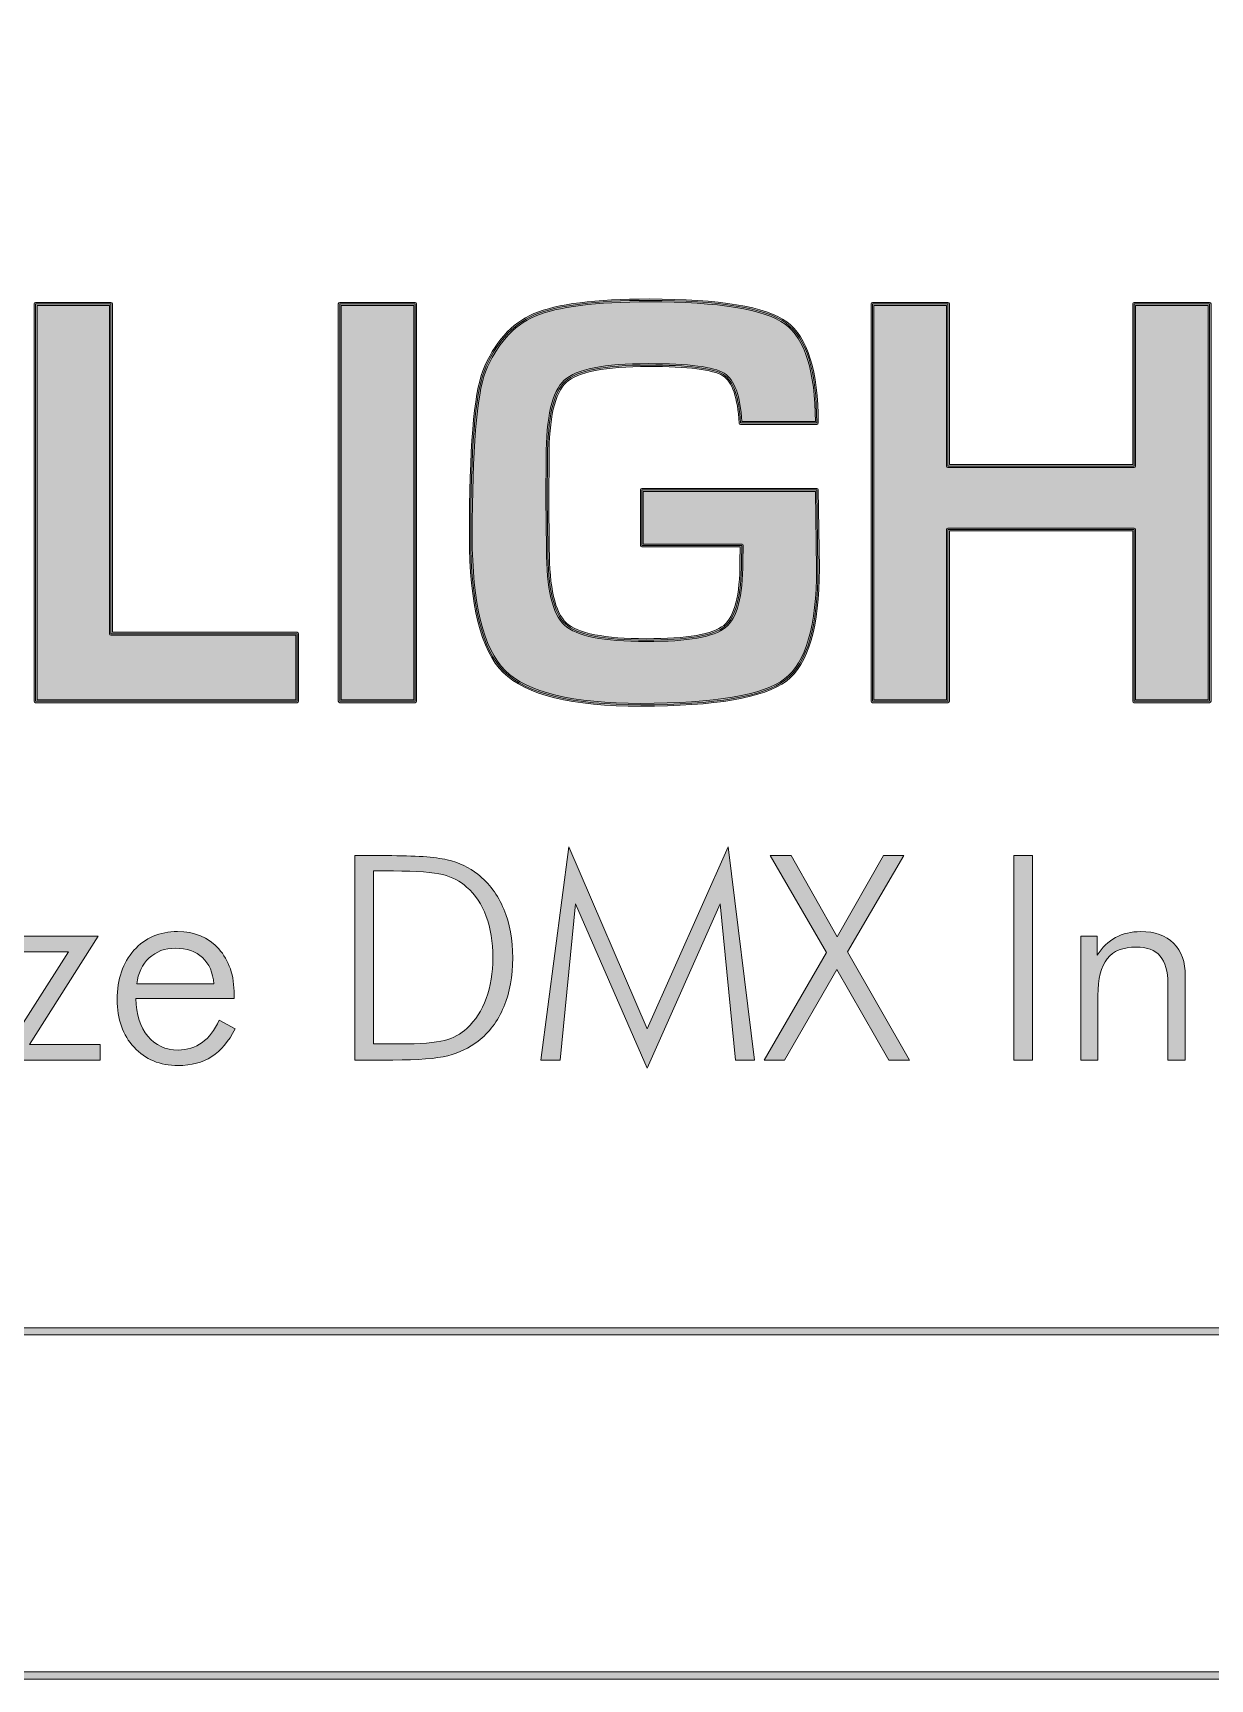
# Model space of a CAD drawing. Header units: inches. Extents: x 0.54 to 10.46, y 0.74 to 7.76.
# Drawn here: x 9.449 to 10.021, y 0.739 to 1.538 of the extents above; entities that cross this region are included whole.
import ezdxf

# ---------------------------------------------------------------- set-up
doc = ezdxf.new("R2010")
doc.units = ezdxf.units.IN
doc.header["$MEASUREMENT"] = 0
doc.layers.add('BG', color=7, linetype='Continuous')

# ---------------------------------------------------------------- blocks, each defined once
blk = doc.blocks.new('block 2')
at = {"layer": 'BG', "true_color": 0xffffff}
h = blk.add_hatch(color=7, dxfattribs=at)
h.dxf.hatch_style = 2
edge = h.paths.add_edge_path()
edge.add_spline(control_points=[(10.29599, 0.90612), (10.29599, 0.90612), (0.87112, 0.90612), (0.87112, 0.90612), (0.87016, 0.90612), (0.86938, 0.90689), (0.86938, 0.90785), (0.86938, 0.90785), (0.86938, 7.59215), (0.86938, 7.59215), (0.86938, 7.59311), (0.87016, 7.59389), (0.87112, 7.59389), (0.87112, 7.59389), (10.29599, 7.59389), (10.29599, 7.59389), (10.29696, 7.59389), (10.29773, 7.59311), (10.29773, 7.59215), (10.29773, 7.59215), (10.29773, 0.90785), (10.29773, 0.90785), (10.29773, 0.90689), (10.29696, 0.90612), (10.29599, 0.90612)], knot_values=[0, 0, 0, 0, 1, 1, 1, 2, 2, 2, 3, 3, 3, 4, 4, 4, 5, 5, 5, 6, 6, 6, 7, 7, 7, 8, 8, 8, 8], degree=3, periodic=1)
h.paths.add_polyline_path([(0.87286, 0.90959), (10.29426, 0.90959), (10.29426, 7.59042), (0.87286, 7.59042)])
at = {"layer": 'BG', "lineweight": 0}
blk.add_lwpolyline([(0.87286, 0.90959), (10.29426, 0.90959), (10.29426, 7.59042), (0.87286, 7.59042), (0.87286, 0.90959)], dxfattribs=at)
blk.add_open_spline([(10.29599, 0.90612), (10.29599, 0.90612), (0.87112, 0.90612), (0.87112, 0.90612), (0.87016, 0.90612), (0.86938, 0.90689), (0.86938, 0.90785), (0.86938, 0.90785), (0.86938, 7.59215), (0.86938, 7.59215), (0.86938, 7.59311), (0.87016, 7.59389), (0.87112, 7.59389), (0.87112, 7.59389), (10.29599, 7.59389), (10.29599, 7.59389), (10.29696, 7.59389), (10.29773, 7.59311), (10.29773, 7.59215), (10.29773, 7.59215), (10.29773, 0.90785), (10.29773, 0.90785), (10.29773, 0.90689), (10.29696, 0.90612), (10.29599, 0.90612)], degree=3, knots=[0, 0, 0, 0, 1, 1, 1, 2, 2, 2, 3, 3, 3, 4, 4, 4, 5, 5, 5, 6, 6, 6, 7, 7, 7, 8, 8, 8, 8], dxfattribs=at)
blk = doc.blocks.new('block 62')
at = {"layer": 'BG', "true_color": 0xffffff}
h = blk.add_hatch(color=7, dxfattribs=at)
h.dxf.hatch_style = 2
edge = h.paths.add_edge_path()
edge.add_spline(control_points=[(10.46309, 0.739), (10.46309, 0.739), (0.53691, 0.739), (0.53691, 0.739), (0.53595, 0.739), (0.53517, 0.73978), (0.53517, 0.74074), (0.53517, 0.74074), (0.53517, 7.75926), (0.53517, 7.75926), (0.53517, 7.76022), (0.53595, 7.761), (0.53691, 7.761), (0.53691, 7.761), (10.46309, 7.761), (10.46309, 7.761), (10.46406, 7.761), (10.46483, 7.76022), (10.46483, 7.75926), (10.46483, 7.75926), (10.46483, 0.74074), (10.46483, 0.74074), (10.46483, 0.73978), (10.46406, 0.739), (10.46309, 0.739)], knot_values=[0, 0, 0, 0, 1, 1, 1, 2, 2, 2, 3, 3, 3, 4, 4, 4, 5, 5, 5, 6, 6, 6, 7, 7, 7, 8, 8, 8, 8], degree=3, periodic=1)
h.paths.add_polyline_path([(0.53864, 0.74248), (10.46136, 0.74248), (10.46136, 7.75752), (0.53864, 7.75752)])
at = {"layer": 'BG', "lineweight": 0}
blk.add_lwpolyline([(0.53864, 0.74248), (10.46136, 0.74248), (10.46136, 7.75752), (0.53864, 7.75752), (0.53864, 0.74248)], dxfattribs=at)
blk.add_open_spline([(10.46309, 0.739), (10.46309, 0.739), (0.53691, 0.739), (0.53691, 0.739), (0.53595, 0.739), (0.53517, 0.73978), (0.53517, 0.74074), (0.53517, 0.74074), (0.53517, 7.75926), (0.53517, 7.75926), (0.53517, 7.76022), (0.53595, 7.761), (0.53691, 7.761), (0.53691, 7.761), (10.46309, 7.761), (10.46309, 7.761), (10.46406, 7.761), (10.46483, 7.76022), (10.46483, 7.75926), (10.46483, 7.75926), (10.46483, 0.74074), (10.46483, 0.74074), (10.46483, 0.73978), (10.46406, 0.739), (10.46309, 0.739)], degree=3, knots=[0, 0, 0, 0, 1, 1, 1, 2, 2, 2, 3, 3, 3, 4, 4, 4, 5, 5, 5, 6, 6, 6, 7, 7, 7, 8, 8, 8, 8], dxfattribs=at)
blk = doc.blocks.new('block 87')
at = {"layer": 'BG', "true_color": 0xffffff}
h = blk.add_hatch(color=7, dxfattribs=at)
h.dxf.hatch_style = 2
edge = h.paths.add_edge_path()
edge.add_spline(control_points=[(9.57761, 1.21317), (9.57761, 1.21317), (9.45052, 1.21317), (9.45052, 1.21317), (9.45014, 1.21317), (9.44983, 1.21348), (9.44983, 1.21386), (9.44983, 1.21386), (9.44983, 1.40681), (9.44983, 1.40681), (9.44983, 1.40719), (9.45014, 1.4075), (9.45052, 1.4075), (9.45052, 1.4075), (9.48713, 1.4075), (9.48713, 1.4075), (9.48751, 1.4075), (9.48782, 1.40719), (9.48782, 1.40681), (9.48782, 1.40681), (9.48782, 1.24734), (9.48782, 1.24734), (9.48782, 1.24734), (9.57761, 1.24734), (9.57761, 1.24734), (9.57799, 1.24734), (9.5783, 1.24703), (9.5783, 1.24665), (9.5783, 1.24665), (9.5783, 1.21386), (9.5783, 1.21386), (9.5783, 1.21348), (9.57799, 1.21317), (9.57761, 1.21317)], knot_values=[0, 0, 0, 0, 1, 1, 1, 2, 2, 2, 3, 3, 3, 4, 4, 4, 5, 5, 5, 6, 6, 6, 7, 7, 7, 8, 8, 8, 9, 9, 9, 10, 10, 10, 11, 11, 11, 11], degree=3, periodic=1)
edge = h.paths.add_edge_path()
edge.add_spline(control_points=[(9.45121, 1.21455), (9.45121, 1.21455), (9.57692, 1.21455), (9.57692, 1.21455), (9.57692, 1.21455), (9.57692, 1.24596), (9.57692, 1.24596), (9.57692, 1.24596), (9.48713, 1.24596), (9.48713, 1.24596), (9.48675, 1.24596), (9.48644, 1.24627), (9.48644, 1.24665), (9.48644, 1.24665), (9.48644, 1.40612), (9.48644, 1.40612), (9.48644, 1.40612), (9.45121, 1.40612), (9.45121, 1.40612), (9.45121, 1.40612), (9.45121, 1.21455), (9.45121, 1.21455)], knot_values=[0, 0, 0, 0, 1, 1, 1, 2, 2, 2, 3, 3, 3, 4, 4, 4, 5, 5, 5, 6, 6, 6, 7, 7, 7, 7], degree=3, periodic=1)
at = {"layer": 'BG', "lineweight": 0}
for points, knots in [([(9.57761, 1.21317), (9.57761, 1.21317), (9.45052, 1.21317), (9.45052, 1.21317), (9.45014, 1.21317), (9.44983, 1.21348), (9.44983, 1.21386), (9.44983, 1.21386), (9.44983, 1.40681), (9.44983, 1.40681), (9.44983, 1.40719), (9.45014, 1.4075), (9.45052, 1.4075), (9.45052, 1.4075), (9.48713, 1.4075), (9.48713, 1.4075), (9.48751, 1.4075), (9.48782, 1.40719), (9.48782, 1.40681), (9.48782, 1.40681), (9.48782, 1.24734), (9.48782, 1.24734), (9.48782, 1.24734), (9.57761, 1.24734), (9.57761, 1.24734), (9.57799, 1.24734), (9.5783, 1.24703), (9.5783, 1.24665), (9.5783, 1.24665), (9.5783, 1.21386), (9.5783, 1.21386), (9.5783, 1.21348), (9.57799, 1.21317), (9.57761, 1.21317)], [0, 0, 0, 0, 1, 1, 1, 2, 2, 2, 3, 3, 3, 4, 4, 4, 5, 5, 5, 6, 6, 6, 7, 7, 7, 8, 8, 8, 9, 9, 9, 10, 10, 10, 11, 11, 11, 11]), ([(9.45121, 1.21455), (9.45121, 1.21455), (9.57692, 1.21455), (9.57692, 1.21455), (9.57692, 1.21455), (9.57692, 1.24596), (9.57692, 1.24596), (9.57692, 1.24596), (9.48713, 1.24596), (9.48713, 1.24596), (9.48675, 1.24596), (9.48644, 1.24627), (9.48644, 1.24665), (9.48644, 1.24665), (9.48644, 1.40612), (9.48644, 1.40612), (9.48644, 1.40612), (9.45121, 1.40612), (9.45121, 1.40612), (9.45121, 1.40612), (9.45121, 1.21455), (9.45121, 1.21455)], [0, 0, 0, 0, 1, 1, 1, 2, 2, 2, 3, 3, 3, 4, 4, 4, 5, 5, 5, 6, 6, 6, 7, 7, 7, 7])]:
    blk.add_open_spline(points, degree=3, knots=knots, dxfattribs=at)
blk = doc.blocks.new('block 86')
at = {"layer": 'BG'}
blk.add_blockref('block 87', (0, 0), dxfattribs=at)
blk = doc.blocks.new('block 89')
at = {"layer": 'BG', "true_color": 0xffffff}
h = blk.add_hatch(color=7, dxfattribs=at)
h.dxf.hatch_style = 2
h.paths.add_polyline_path([(9.48713, 1.40681), (9.48713, 1.24665), (9.57761, 1.24665), (9.57761, 1.21385), (9.45052, 1.21385), (9.45052, 1.40681)])
at = {"layer": 'BG', "lineweight": 0}
blk.add_lwpolyline([(9.48713, 1.40681), (9.48713, 1.24665), (9.57761, 1.24665), (9.57761, 1.21385), (9.45052, 1.21385), (9.45052, 1.40681), (9.48713, 1.40681), (9.48713, 1.40681)], dxfattribs=at)
blk = doc.blocks.new('block 88')
at = {"layer": 'BG'}
blk.add_blockref('block 89', (0, 0), dxfattribs=at)
blk = doc.blocks.new('block 91')
at = {"layer": 'BG', "true_color": 0xffffff}
h = blk.add_hatch(color=7, dxfattribs=at)
h.dxf.hatch_style = 2
edge = h.paths.add_edge_path()
edge.add_spline(control_points=[(9.63489, 1.21317), (9.63489, 1.21317), (9.59827, 1.21317), (9.59827, 1.21317), (9.59789, 1.21317), (9.59757, 1.21348), (9.59757, 1.21386), (9.59757, 1.21386), (9.59757, 1.40681), (9.59757, 1.40681), (9.59757, 1.40719), (9.59789, 1.4075), (9.59827, 1.4075), (9.59827, 1.4075), (9.63489, 1.4075), (9.63489, 1.4075), (9.63527, 1.4075), (9.63558, 1.40719), (9.63558, 1.40681), (9.63558, 1.40681), (9.63558, 1.21386), (9.63558, 1.21386), (9.63558, 1.21348), (9.63527, 1.21317), (9.63489, 1.21317)], knot_values=[0, 0, 0, 0, 1, 1, 1, 2, 2, 2, 3, 3, 3, 4, 4, 4, 5, 5, 5, 6, 6, 6, 7, 7, 7, 8, 8, 8, 8], degree=3, periodic=1)
h.paths.add_polyline_path([(9.59896, 1.21455), (9.6342, 1.21455), (9.6342, 1.40612), (9.59896, 1.40612)])
at = {"layer": 'BG', "lineweight": 0}
blk.add_lwpolyline([(9.59896, 1.21455), (9.6342, 1.21455), (9.6342, 1.40612), (9.59896, 1.40612), (9.59896, 1.21455)], dxfattribs=at)
blk.add_open_spline([(9.63489, 1.21317), (9.63489, 1.21317), (9.59827, 1.21317), (9.59827, 1.21317), (9.59789, 1.21317), (9.59757, 1.21348), (9.59757, 1.21386), (9.59757, 1.21386), (9.59757, 1.40681), (9.59757, 1.40681), (9.59757, 1.40719), (9.59789, 1.4075), (9.59827, 1.4075), (9.59827, 1.4075), (9.63489, 1.4075), (9.63489, 1.4075), (9.63527, 1.4075), (9.63558, 1.40719), (9.63558, 1.40681), (9.63558, 1.40681), (9.63558, 1.21386), (9.63558, 1.21386), (9.63558, 1.21348), (9.63527, 1.21317), (9.63489, 1.21317)], degree=3, knots=[0, 0, 0, 0, 1, 1, 1, 2, 2, 2, 3, 3, 3, 4, 4, 4, 5, 5, 5, 6, 6, 6, 7, 7, 7, 8, 8, 8, 8], dxfattribs=at)
blk = doc.blocks.new('block 90')
at = {"layer": 'BG'}
blk.add_blockref('block 91', (0, 0), dxfattribs=at)
blk = doc.blocks.new('block 93')
at = {"layer": 'BG', "true_color": 0xffffff}
h = blk.add_hatch(color=7, dxfattribs=at)
h.dxf.hatch_style = 2
h.paths.add_polyline_path([(9.63488, 1.40681), (9.63488, 1.21385), (9.59827, 1.21385), (9.59827, 1.40681)])
at = {"layer": 'BG', "lineweight": 0}
blk.add_lwpolyline([(9.63488, 1.40681), (9.63488, 1.21385), (9.59827, 1.21385), (9.59827, 1.40681), (9.63488, 1.40681), (9.63488, 1.40681)], dxfattribs=at)
blk = doc.blocks.new('block 92')
at = {"layer": 'BG'}
blk.add_blockref('block 93', (0, 0), dxfattribs=at)
blk = doc.blocks.new('block 95')
at = {"layer": 'BG', "true_color": 0xffffff}
h = blk.add_hatch(color=7, dxfattribs=at)
h.dxf.hatch_style = 2
edge = h.paths.add_edge_path()
edge.add_spline(control_points=[(9.74447, 1.21146), (9.71109, 1.21146), (9.68861, 1.21695), (9.67768, 1.22779), (9.66676, 1.23861), (9.66123, 1.26088), (9.66123, 1.294), (9.66123, 1.33614), (9.66343, 1.36315), (9.66777, 1.37427), (9.67319, 1.38796), (9.68153, 1.39732), (9.6926, 1.40209), (9.70357, 1.40682), (9.7224, 1.40921), (9.74856, 1.40921), (9.78285, 1.40921), (9.80535, 1.40548), (9.81542, 1.39812), (9.82555, 1.3907), (9.83069, 1.37418), (9.83069, 1.349), (9.83069, 1.34862), (9.83038, 1.34831), (9.83, 1.34831), (9.83, 1.34831), (9.79296, 1.34831), (9.79296, 1.34831), (9.79259, 1.34831), (9.79228, 1.3486), (9.79226, 1.34896), (9.79163, 1.36129), (9.78895, 1.36902), (9.78432, 1.37195), (9.77961, 1.37492), (9.76743, 1.37644), (9.74814, 1.37644), (9.72723, 1.37644), (9.7138, 1.37384), (9.70827, 1.3687), (9.70273, 1.3636), (9.69992, 1.35125), (9.69992, 1.33203), (9.69992, 1.33203), (9.69977, 1.31267), (9.69977, 1.31267), (9.69977, 1.31267), (9.70006, 1.28794), (9.70006, 1.28794), (9.70006, 1.2691), (9.70284, 1.25697), (9.70833, 1.2519), (9.71381, 1.24682), (9.72687, 1.24424), (9.74715, 1.24424), (9.76689, 1.24424), (9.77955, 1.24642), (9.78482, 1.25072), (9.79004, 1.25498), (9.79268, 1.26537), (9.79268, 1.28157), (9.79268, 1.28157), (9.79282, 1.28879), (9.79282, 1.28879), (9.79282, 1.28879), (9.74504, 1.28879), (9.74504, 1.28879), (9.74466, 1.28879), (9.74434, 1.28911), (9.74434, 1.28949), (9.74434, 1.28949), (9.74434, 1.31649), (9.74434, 1.31649), (9.74434, 1.31687), (9.74466, 1.31718), (9.74504, 1.31718), (9.74504, 1.31718), (9.83, 1.31718), (9.83, 1.31718), (9.83038, 1.31718), (9.83069, 1.31688), (9.83069, 1.3165), (9.83069, 1.3165), (9.83126, 1.27819), (9.83126, 1.27819), (9.83126, 1.25019), (9.82587, 1.23186), (9.81523, 1.22369), (9.80463, 1.21557), (9.78082, 1.21146), (9.74447, 1.21146)], knot_values=[0, 0, 0, 0, 1, 1, 1, 2, 2, 2, 3, 3, 3, 4, 4, 4, 5, 5, 5, 6, 6, 6, 7, 7, 7, 8, 8, 8, 9, 9, 9, 10, 10, 10, 11, 11, 11, 12, 12, 12, 13, 13, 13, 14, 14, 14, 15, 15, 15, 16, 16, 16, 17, 17, 17, 18, 18, 18, 19, 19, 19, 20, 20, 20, 21, 21, 21, 22, 22, 22, 23, 23, 23, 24, 24, 24, 25, 25, 25, 26, 26, 26, 27, 27, 27, 28, 28, 28, 29, 29, 29, 30, 30, 30, 30], degree=3, periodic=1)
edge = h.paths.add_edge_path()
edge.add_spline(control_points=[(9.74856, 1.40783), (9.72259, 1.40783), (9.70395, 1.40547), (9.69314, 1.40081), (9.68244, 1.39619), (9.67433, 1.38709), (9.66907, 1.37376), (9.66478, 1.36281), (9.66261, 1.33597), (9.66261, 1.294), (9.66261, 1.26127), (9.66801, 1.23932), (9.67866, 1.22876), (9.68932, 1.2182), (9.71145, 1.21284), (9.74447, 1.21284), (9.7805, 1.21284), (9.80404, 1.21687), (9.81439, 1.2248), (9.82467, 1.23268), (9.82987, 1.25064), (9.82987, 1.27817), (9.82987, 1.27817), (9.82932, 1.3158), (9.82932, 1.3158), (9.82932, 1.3158), (9.74573, 1.3158), (9.74573, 1.3158), (9.74573, 1.3158), (9.74573, 1.29018), (9.74573, 1.29018), (9.74573, 1.29018), (9.79352, 1.29018), (9.79352, 1.29018), (9.79371, 1.29018), (9.79389, 1.29011), (9.79403, 1.28997), (9.79415, 1.28984), (9.79422, 1.28966), (9.79422, 1.28947), (9.79422, 1.28947), (9.79407, 1.28155), (9.79407, 1.28155), (9.79407, 1.26469), (9.79133, 1.25425), (9.78569, 1.24964), (9.7801, 1.24508), (9.7675, 1.24286), (9.74715, 1.24286), (9.72622, 1.24286), (9.71322, 1.24547), (9.70738, 1.25087), (9.70152, 1.25631), (9.69868, 1.26842), (9.69868, 1.28793), (9.69868, 1.28793), (9.69839, 1.31265), (9.69839, 1.31265), (9.69839, 1.31265), (9.69854, 1.33203), (9.69854, 1.33203), (9.69854, 1.35193), (9.70142, 1.36426), (9.70732, 1.36973), (9.7132, 1.37518), (9.72656, 1.37782), (9.74814, 1.37782), (9.76797, 1.37782), (9.78006, 1.37629), (9.78505, 1.37312), (9.79001, 1.37), (9.79289, 1.36212), (9.79361, 1.34969), (9.79361, 1.34969), (9.82931, 1.34969), (9.82931, 1.34969), (9.82921, 1.37401), (9.82426, 1.38992), (9.8146, 1.397), (9.80477, 1.40418), (9.78255, 1.40783), (9.74856, 1.40783)], knot_values=[0, 0, 0, 0, 1, 1, 1, 2, 2, 2, 3, 3, 3, 4, 4, 4, 5, 5, 5, 6, 6, 6, 7, 7, 7, 8, 8, 8, 9, 9, 9, 10, 10, 10, 11, 11, 11, 12, 12, 12, 13, 13, 13, 14, 14, 14, 15, 15, 15, 16, 16, 16, 17, 17, 17, 18, 18, 18, 19, 19, 19, 20, 20, 20, 21, 21, 21, 22, 22, 22, 23, 23, 23, 24, 24, 24, 25, 25, 25, 26, 26, 26, 27, 27, 27, 27], degree=3, periodic=1)
at = {"layer": 'BG', "lineweight": 0}
for points, knots in [([(9.74447, 1.21146), (9.71109, 1.21146), (9.68861, 1.21695), (9.67768, 1.22779), (9.66676, 1.23861), (9.66123, 1.26088), (9.66123, 1.294), (9.66123, 1.33614), (9.66343, 1.36315), (9.66777, 1.37427), (9.67319, 1.38796), (9.68153, 1.39732), (9.6926, 1.40209), (9.70357, 1.40682), (9.7224, 1.40921), (9.74856, 1.40921), (9.78285, 1.40921), (9.80535, 1.40548), (9.81542, 1.39812), (9.82555, 1.3907), (9.83069, 1.37418), (9.83069, 1.349), (9.83069, 1.34862), (9.83038, 1.34831), (9.83, 1.34831), (9.83, 1.34831), (9.79296, 1.34831), (9.79296, 1.34831), (9.79259, 1.34831), (9.79228, 1.3486), (9.79226, 1.34896), (9.79163, 1.36129), (9.78895, 1.36902), (9.78432, 1.37195), (9.77961, 1.37492), (9.76743, 1.37644), (9.74814, 1.37644), (9.72723, 1.37644), (9.7138, 1.37384), (9.70827, 1.3687), (9.70273, 1.3636), (9.69992, 1.35125), (9.69992, 1.33203), (9.69992, 1.33203), (9.69977, 1.31267), (9.69977, 1.31267), (9.69977, 1.31267), (9.70006, 1.28794), (9.70006, 1.28794), (9.70006, 1.2691), (9.70284, 1.25697), (9.70833, 1.2519), (9.71381, 1.24682), (9.72687, 1.24424), (9.74715, 1.24424), (9.76689, 1.24424), (9.77955, 1.24642), (9.78482, 1.25072), (9.79004, 1.25498), (9.79268, 1.26537), (9.79268, 1.28157), (9.79268, 1.28157), (9.79282, 1.28879), (9.79282, 1.28879), (9.79282, 1.28879), (9.74504, 1.28879), (9.74504, 1.28879), (9.74466, 1.28879), (9.74434, 1.28911), (9.74434, 1.28949), (9.74434, 1.28949), (9.74434, 1.31649), (9.74434, 1.31649), (9.74434, 1.31687), (9.74466, 1.31718), (9.74504, 1.31718), (9.74504, 1.31718), (9.83, 1.31718), (9.83, 1.31718), (9.83038, 1.31718), (9.83069, 1.31688), (9.83069, 1.3165), (9.83069, 1.3165), (9.83126, 1.27819), (9.83126, 1.27819), (9.83126, 1.25019), (9.82587, 1.23186), (9.81523, 1.22369), (9.80463, 1.21557), (9.78082, 1.21146), (9.74447, 1.21146)], [0, 0, 0, 0, 1, 1, 1, 2, 2, 2, 3, 3, 3, 4, 4, 4, 5, 5, 5, 6, 6, 6, 7, 7, 7, 8, 8, 8, 9, 9, 9, 10, 10, 10, 11, 11, 11, 12, 12, 12, 13, 13, 13, 14, 14, 14, 15, 15, 15, 16, 16, 16, 17, 17, 17, 18, 18, 18, 19, 19, 19, 20, 20, 20, 21, 21, 21, 22, 22, 22, 23, 23, 23, 24, 24, 24, 25, 25, 25, 26, 26, 26, 27, 27, 27, 28, 28, 28, 29, 29, 29, 30, 30, 30, 30]), ([(9.74856, 1.40783), (9.72259, 1.40783), (9.70395, 1.40547), (9.69314, 1.40081), (9.68244, 1.39619), (9.67433, 1.38709), (9.66907, 1.37376), (9.66478, 1.36281), (9.66261, 1.33597), (9.66261, 1.294), (9.66261, 1.26127), (9.66801, 1.23932), (9.67866, 1.22876), (9.68932, 1.2182), (9.71145, 1.21284), (9.74447, 1.21284), (9.7805, 1.21284), (9.80404, 1.21687), (9.81439, 1.2248), (9.82467, 1.23268), (9.82987, 1.25064), (9.82987, 1.27817), (9.82987, 1.27817), (9.82932, 1.3158), (9.82932, 1.3158), (9.82932, 1.3158), (9.74573, 1.3158), (9.74573, 1.3158), (9.74573, 1.3158), (9.74573, 1.29018), (9.74573, 1.29018), (9.74573, 1.29018), (9.79352, 1.29018), (9.79352, 1.29018), (9.79371, 1.29018), (9.79389, 1.29011), (9.79403, 1.28997), (9.79415, 1.28984), (9.79422, 1.28966), (9.79422, 1.28947), (9.79422, 1.28947), (9.79407, 1.28155), (9.79407, 1.28155), (9.79407, 1.26469), (9.79133, 1.25425), (9.78569, 1.24964), (9.7801, 1.24508), (9.7675, 1.24286), (9.74715, 1.24286), (9.72622, 1.24286), (9.71322, 1.24547), (9.70738, 1.25087), (9.70152, 1.25631), (9.69868, 1.26842), (9.69868, 1.28793), (9.69868, 1.28793), (9.69839, 1.31265), (9.69839, 1.31265), (9.69839, 1.31265), (9.69854, 1.33203), (9.69854, 1.33203), (9.69854, 1.35193), (9.70142, 1.36426), (9.70732, 1.36973), (9.7132, 1.37518), (9.72656, 1.37782), (9.74814, 1.37782), (9.76797, 1.37782), (9.78006, 1.37629), (9.78505, 1.37312), (9.79001, 1.37), (9.79289, 1.36212), (9.79361, 1.34969), (9.79361, 1.34969), (9.82931, 1.34969), (9.82931, 1.34969), (9.82921, 1.37401), (9.82426, 1.38992), (9.8146, 1.397), (9.80477, 1.40418), (9.78255, 1.40783), (9.74856, 1.40783)], [0, 0, 0, 0, 1, 1, 1, 2, 2, 2, 3, 3, 3, 4, 4, 4, 5, 5, 5, 6, 6, 6, 7, 7, 7, 8, 8, 8, 9, 9, 9, 10, 10, 10, 11, 11, 11, 12, 12, 12, 13, 13, 13, 14, 14, 14, 15, 15, 15, 16, 16, 16, 17, 17, 17, 18, 18, 18, 19, 19, 19, 20, 20, 20, 21, 21, 21, 22, 22, 22, 23, 23, 23, 24, 24, 24, 25, 25, 25, 26, 26, 26, 27, 27, 27, 27])]:
    blk.add_open_spline(points, degree=3, knots=knots, dxfattribs=at)
blk = doc.blocks.new('block 94')
at = {"layer": 'BG'}
blk.add_blockref('block 95', (0, 0), dxfattribs=at)
blk = doc.blocks.new('block 97')
at = {"layer": 'BG', "true_color": 0xffffff}
h = blk.add_hatch(color=7, dxfattribs=at)
h.dxf.hatch_style = 2
edge = h.paths.add_edge_path()
edge.add_spline(control_points=[(9.74503, 1.31648), (9.74503, 1.31648), (9.82999, 1.31648), (9.82999, 1.31648), (9.82999, 1.31648), (9.83056, 1.27817), (9.83056, 1.27817), (9.83056, 1.25027), (9.82531, 1.2323), (9.8148, 1.22424), (9.80429, 1.21618), (9.78084, 1.21215), (9.74447, 1.21215), (9.71111, 1.21215), (9.68901, 1.21753), (9.67817, 1.22827), (9.66733, 1.23902), (9.66191, 1.26093), (9.66191, 1.29401), (9.66191, 1.33623), (9.66407, 1.3629), (9.66841, 1.37402), (9.67379, 1.38759), (9.68194, 1.39673), (9.69287, 1.40145), (9.7038, 1.40615), (9.72237, 1.40852), (9.74857, 1.40852), (9.78287, 1.40852), (9.80502, 1.40486), (9.81501, 1.39756), (9.825, 1.39025), (9.82999, 1.37407), (9.82999, 1.349), (9.82999, 1.349), (9.79295, 1.349), (9.79295, 1.349), (9.7923, 1.36162), (9.78954, 1.36947), (9.78468, 1.37253), (9.77983, 1.3756), (9.76765, 1.37713), (9.74815, 1.37713), (9.72694, 1.37713), (9.71348, 1.37449), (9.70779, 1.36921), (9.70208, 1.36394), (9.69923, 1.35154), (9.69923, 1.33204), (9.69923, 1.33204), (9.69909, 1.31267), (9.69909, 1.31267), (9.69909, 1.31267), (9.69937, 1.28793), (9.69937, 1.28793), (9.69937, 1.26879), (9.7022, 1.25662), (9.70786, 1.25138), (9.71351, 1.24616), (9.72661, 1.24354), (9.74715, 1.24354), (9.76713, 1.24354), (9.77983, 1.24575), (9.78525, 1.25018), (9.79067, 1.25461), (9.79338, 1.26507), (9.79338, 1.28157), (9.79338, 1.28157), (9.79352, 1.28948), (9.79352, 1.28948), (9.79352, 1.28948), (9.74503, 1.28948), (9.74503, 1.28948), (9.74503, 1.28948), (9.74503, 1.31648), (9.74503, 1.31648)], knot_values=[0, 0, 0, 0, 1, 1, 1, 2, 2, 2, 3, 3, 3, 4, 4, 4, 5, 5, 5, 6, 6, 6, 7, 7, 7, 8, 8, 8, 9, 9, 9, 10, 10, 10, 11, 11, 11, 12, 12, 12, 13, 13, 13, 14, 14, 14, 15, 15, 15, 16, 16, 16, 17, 17, 17, 18, 18, 18, 19, 19, 19, 20, 20, 20, 21, 21, 21, 22, 22, 22, 23, 23, 23, 24, 24, 24, 25, 25, 25, 25], degree=3, periodic=1)
at = {"layer": 'BG', "lineweight": 0}
blk.add_open_spline([(9.74503, 1.31648), (9.74503, 1.31648), (9.82999, 1.31648), (9.82999, 1.31648), (9.82999, 1.31648), (9.83056, 1.27817), (9.83056, 1.27817), (9.83056, 1.25027), (9.82531, 1.2323), (9.8148, 1.22424), (9.80429, 1.21618), (9.78084, 1.21215), (9.74447, 1.21215), (9.71111, 1.21215), (9.68901, 1.21753), (9.67817, 1.22827), (9.66733, 1.23902), (9.66191, 1.26093), (9.66191, 1.29401), (9.66191, 1.33623), (9.66407, 1.3629), (9.66841, 1.37402), (9.67379, 1.38759), (9.68194, 1.39673), (9.69287, 1.40145), (9.7038, 1.40615), (9.72237, 1.40852), (9.74857, 1.40852), (9.78287, 1.40852), (9.80502, 1.40486), (9.81501, 1.39756), (9.825, 1.39025), (9.82999, 1.37407), (9.82999, 1.349), (9.82999, 1.349), (9.79295, 1.349), (9.79295, 1.349), (9.7923, 1.36162), (9.78954, 1.36947), (9.78468, 1.37253), (9.77983, 1.3756), (9.76765, 1.37713), (9.74815, 1.37713), (9.72694, 1.37713), (9.71348, 1.37449), (9.70779, 1.36921), (9.70208, 1.36394), (9.69923, 1.35154), (9.69923, 1.33204), (9.69923, 1.33204), (9.69909, 1.31267), (9.69909, 1.31267), (9.69909, 1.31267), (9.69937, 1.28793), (9.69937, 1.28793), (9.69937, 1.26879), (9.7022, 1.25662), (9.70786, 1.25138), (9.71351, 1.24616), (9.72661, 1.24354), (9.74715, 1.24354), (9.76713, 1.24354), (9.77983, 1.24575), (9.78525, 1.25018), (9.79067, 1.25461), (9.79338, 1.26507), (9.79338, 1.28157), (9.79338, 1.28157), (9.79352, 1.28948), (9.79352, 1.28948), (9.79352, 1.28948), (9.74503, 1.28948), (9.74503, 1.28948), (9.74503, 1.28948), (9.74503, 1.31648), (9.74503, 1.31648)], degree=3, knots=[0, 0, 0, 0, 1, 1, 1, 2, 2, 2, 3, 3, 3, 4, 4, 4, 5, 5, 5, 6, 6, 6, 7, 7, 7, 8, 8, 8, 9, 9, 9, 10, 10, 10, 11, 11, 11, 12, 12, 12, 13, 13, 13, 14, 14, 14, 15, 15, 15, 16, 16, 16, 17, 17, 17, 18, 18, 18, 19, 19, 19, 20, 20, 20, 21, 21, 21, 22, 22, 22, 23, 23, 23, 24, 24, 24, 25, 25, 25, 25], dxfattribs=at)
blk = doc.blocks.new('block 96')
at = {"layer": 'BG'}
blk.add_blockref('block 97', (0, 0), dxfattribs=at)
blk = doc.blocks.new('block 99')
at = {"layer": 'BG', "true_color": 0xffffff}
h = blk.add_hatch(color=7, dxfattribs=at)
h.dxf.hatch_style = 2
edge = h.paths.add_edge_path()
edge.add_spline(control_points=[(10.02081, 1.21317), (10.02081, 1.21317), (9.98419, 1.21317), (9.98419, 1.21317), (9.98381, 1.21317), (9.98349, 1.21348), (9.98349, 1.21386), (9.98349, 1.21386), (9.98349, 1.29657), (9.98349, 1.29657), (9.98349, 1.29657), (9.89441, 1.29657), (9.89441, 1.29657), (9.89441, 1.29657), (9.89441, 1.21386), (9.89441, 1.21386), (9.89441, 1.21348), (9.8941, 1.21317), (9.89372, 1.21317), (9.89372, 1.21317), (9.8571, 1.21317), (9.8571, 1.21317), (9.85672, 1.21317), (9.8564, 1.21348), (9.8564, 1.21386), (9.8564, 1.21386), (9.8564, 1.40681), (9.8564, 1.40681), (9.8564, 1.40719), (9.85672, 1.4075), (9.8571, 1.4075), (9.8571, 1.4075), (9.89372, 1.4075), (9.89372, 1.4075), (9.8941, 1.4075), (9.89441, 1.40719), (9.89441, 1.40681), (9.89441, 1.40681), (9.89441, 1.32877), (9.89441, 1.32877), (9.89441, 1.32877), (9.98349, 1.32877), (9.98349, 1.32877), (9.98349, 1.32877), (9.98349, 1.40681), (9.98349, 1.40681), (9.98349, 1.40719), (9.98381, 1.4075), (9.98419, 1.4075), (9.98419, 1.4075), (10.02081, 1.4075), (10.02081, 1.4075), (10.02119, 1.4075), (10.0215, 1.40719), (10.0215, 1.40681), (10.0215, 1.40681), (10.0215, 1.21386), (10.0215, 1.21386), (10.0215, 1.21348), (10.02119, 1.21317), (10.02081, 1.21317)], knot_values=[0, 0, 0, 0, 1, 1, 1, 2, 2, 2, 3, 3, 3, 4, 4, 4, 5, 5, 5, 6, 6, 6, 7, 7, 7, 8, 8, 8, 9, 9, 9, 10, 10, 10, 11, 11, 11, 12, 12, 12, 13, 13, 13, 14, 14, 14, 15, 15, 15, 16, 16, 16, 17, 17, 17, 18, 18, 18, 19, 19, 19, 20, 20, 20, 20], degree=3, periodic=1)
edge = h.paths.add_edge_path()
edge.add_spline(control_points=[(9.98488, 1.21455), (9.98488, 1.21455), (10.02011, 1.21455), (10.02011, 1.21455), (10.02011, 1.21455), (10.02011, 1.40612), (10.02011, 1.40612), (10.02011, 1.40612), (9.98488, 1.40612), (9.98488, 1.40612), (9.98488, 1.40612), (9.98488, 1.32807), (9.98488, 1.32807), (9.98488, 1.32769), (9.98456, 1.32738), (9.98419, 1.32738), (9.98419, 1.32738), (9.89372, 1.32738), (9.89372, 1.32738), (9.89334, 1.32738), (9.89303, 1.32769), (9.89303, 1.32807), (9.89303, 1.32807), (9.89303, 1.40612), (9.89303, 1.40612), (9.89303, 1.40612), (9.85779, 1.40612), (9.85779, 1.40612), (9.85779, 1.40612), (9.85779, 1.21455), (9.85779, 1.21455), (9.85779, 1.21455), (9.89303, 1.21455), (9.89303, 1.21455), (9.89303, 1.21455), (9.89303, 1.29726), (9.89303, 1.29726), (9.89303, 1.29764), (9.89334, 1.29795), (9.89372, 1.29795), (9.89372, 1.29795), (9.98419, 1.29795), (9.98419, 1.29795), (9.98456, 1.29795), (9.98488, 1.29764), (9.98488, 1.29726), (9.98488, 1.29726), (9.98488, 1.21455), (9.98488, 1.21455)], knot_values=[0, 0, 0, 0, 1, 1, 1, 2, 2, 2, 3, 3, 3, 4, 4, 4, 5, 5, 5, 6, 6, 6, 7, 7, 7, 8, 8, 8, 9, 9, 9, 10, 10, 10, 11, 11, 11, 12, 12, 12, 13, 13, 13, 14, 14, 14, 15, 15, 15, 16, 16, 16, 16], degree=3, periodic=1)
at = {"layer": 'BG', "lineweight": 0}
for points, knots in [([(10.02081, 1.21317), (10.02081, 1.21317), (9.98419, 1.21317), (9.98419, 1.21317), (9.98381, 1.21317), (9.98349, 1.21348), (9.98349, 1.21386), (9.98349, 1.21386), (9.98349, 1.29657), (9.98349, 1.29657), (9.98349, 1.29657), (9.89441, 1.29657), (9.89441, 1.29657), (9.89441, 1.29657), (9.89441, 1.21386), (9.89441, 1.21386), (9.89441, 1.21348), (9.8941, 1.21317), (9.89372, 1.21317), (9.89372, 1.21317), (9.8571, 1.21317), (9.8571, 1.21317), (9.85672, 1.21317), (9.8564, 1.21348), (9.8564, 1.21386), (9.8564, 1.21386), (9.8564, 1.40681), (9.8564, 1.40681), (9.8564, 1.40719), (9.85672, 1.4075), (9.8571, 1.4075), (9.8571, 1.4075), (9.89372, 1.4075), (9.89372, 1.4075), (9.8941, 1.4075), (9.89441, 1.40719), (9.89441, 1.40681), (9.89441, 1.40681), (9.89441, 1.32877), (9.89441, 1.32877), (9.89441, 1.32877), (9.98349, 1.32877), (9.98349, 1.32877), (9.98349, 1.32877), (9.98349, 1.40681), (9.98349, 1.40681), (9.98349, 1.40719), (9.98381, 1.4075), (9.98419, 1.4075), (9.98419, 1.4075), (10.02081, 1.4075), (10.02081, 1.4075), (10.02119, 1.4075), (10.0215, 1.40719), (10.0215, 1.40681), (10.0215, 1.40681), (10.0215, 1.21386), (10.0215, 1.21386), (10.0215, 1.21348), (10.02119, 1.21317), (10.02081, 1.21317)], [0, 0, 0, 0, 1, 1, 1, 2, 2, 2, 3, 3, 3, 4, 4, 4, 5, 5, 5, 6, 6, 6, 7, 7, 7, 8, 8, 8, 9, 9, 9, 10, 10, 10, 11, 11, 11, 12, 12, 12, 13, 13, 13, 14, 14, 14, 15, 15, 15, 16, 16, 16, 17, 17, 17, 18, 18, 18, 19, 19, 19, 20, 20, 20, 20]), ([(9.98488, 1.21455), (9.98488, 1.21455), (10.02011, 1.21455), (10.02011, 1.21455), (10.02011, 1.21455), (10.02011, 1.40612), (10.02011, 1.40612), (10.02011, 1.40612), (9.98488, 1.40612), (9.98488, 1.40612), (9.98488, 1.40612), (9.98488, 1.32807), (9.98488, 1.32807), (9.98488, 1.32769), (9.98456, 1.32738), (9.98419, 1.32738), (9.98419, 1.32738), (9.89372, 1.32738), (9.89372, 1.32738), (9.89334, 1.32738), (9.89303, 1.32769), (9.89303, 1.32807), (9.89303, 1.32807), (9.89303, 1.40612), (9.89303, 1.40612), (9.89303, 1.40612), (9.85779, 1.40612), (9.85779, 1.40612), (9.85779, 1.40612), (9.85779, 1.21455), (9.85779, 1.21455), (9.85779, 1.21455), (9.89303, 1.21455), (9.89303, 1.21455), (9.89303, 1.21455), (9.89303, 1.29726), (9.89303, 1.29726), (9.89303, 1.29764), (9.89334, 1.29795), (9.89372, 1.29795), (9.89372, 1.29795), (9.98419, 1.29795), (9.98419, 1.29795), (9.98456, 1.29795), (9.98488, 1.29764), (9.98488, 1.29726), (9.98488, 1.29726), (9.98488, 1.21455), (9.98488, 1.21455)], [0, 0, 0, 0, 1, 1, 1, 2, 2, 2, 3, 3, 3, 4, 4, 4, 5, 5, 5, 6, 6, 6, 7, 7, 7, 8, 8, 8, 9, 9, 9, 10, 10, 10, 11, 11, 11, 12, 12, 12, 13, 13, 13, 14, 14, 14, 15, 15, 15, 16, 16, 16, 16])]:
    blk.add_open_spline(points, degree=3, knots=knots, dxfattribs=at)
blk = doc.blocks.new('block 98')
at = {"layer": 'BG'}
blk.add_blockref('block 99', (0, 0), dxfattribs=at)
blk = doc.blocks.new('block 101')
at = {"layer": 'BG', "true_color": 0xffffff}
h = blk.add_hatch(color=7, dxfattribs=at)
h.dxf.hatch_style = 2
h.paths.add_polyline_path([(10.0208, 1.40681), (10.0208, 1.21385), (9.98419, 1.21385), (9.98419, 1.29726), (9.89372, 1.29726), (9.89372, 1.21385), (9.8571, 1.21385), (9.8571, 1.40681), (9.89372, 1.40681), (9.89372, 1.32808), (9.98419, 1.32808), (9.98419, 1.40681)])
at = {"layer": 'BG', "lineweight": 0}
blk.add_lwpolyline([(10.0208, 1.40681), (10.0208, 1.21385), (9.98419, 1.21385), (9.98419, 1.29726), (9.89372, 1.29726), (9.89372, 1.21385), (9.8571, 1.21385), (9.8571, 1.40681), (9.89372, 1.40681), (9.89372, 1.32808), (9.98419, 1.32808), (9.98419, 1.40681), (10.0208, 1.40681), (10.0208, 1.40681)], dxfattribs=at)
blk = doc.blocks.new('block 100')
at = {"layer": 'BG'}
blk.add_blockref('block 101', (0, 0), dxfattribs=at)
blk = doc.blocks.new('block 63')
at = {"layer": 'BG'}
for name in ['block 86', 'block 90', 'block 94', 'block 96', 'block 98', 'block 88', 'block 92', 'block 100']:
    blk.add_blockref(name, (0, 0), dxfattribs=at)
blk = doc.blocks.new('block 116')
at = {"layer": 'BG', "true_color": 0xffffff}
h = blk.add_hatch(color=7, dxfattribs=at)
h.dxf.hatch_style = 2
edge = h.paths.add_edge_path()
edge.add_spline(control_points=[(9.60559, 1.03962), (9.60559, 1.03962), (9.60559, 1.1389), (9.60559, 1.1389), (9.60559, 1.1389), (9.62105, 1.1389), (9.62105, 1.1389), (9.63485, 1.1389), (9.64463, 1.13822), (9.65042, 1.13687), (9.65621, 1.13551), (9.66117, 1.13318), (9.66534, 1.12988), (9.67086, 1.1255), (9.67506, 1.11985), (9.67795, 1.11293), (9.68084, 1.10601), (9.68229, 1.0981), (9.68229, 1.08919), (9.68229, 1.08028), (9.68084, 1.07236), (9.67795, 1.06542), (9.67506, 1.05849), (9.6709, 1.05294), (9.66547, 1.04877), (9.66117, 1.04548), (9.65628, 1.04312), (9.65076, 1.04172), (9.64524, 1.04032), (9.63635, 1.03962), (9.6241, 1.03962), (9.6241, 1.03962), (9.62105, 1.03962), (9.62105, 1.03962), (9.62105, 1.03962), (9.60559, 1.03962), (9.60559, 1.03962)], knot_values=[0, 0, 0, 0, 1, 1, 1, 2, 2, 2, 3, 3, 3, 4, 4, 4, 5, 5, 5, 6, 6, 6, 7, 7, 7, 8, 8, 8, 9, 9, 9, 10, 10, 10, 11, 11, 11, 12, 12, 12, 12], degree=3, periodic=1)
edge = h.paths.add_edge_path()
edge.add_spline(control_points=[(9.61461, 1.04742), (9.61461, 1.04742), (9.62729, 1.04742), (9.62729, 1.04742), (9.63756, 1.04742), (9.64483, 1.048), (9.64913, 1.04914), (9.65343, 1.05031), (9.65706, 1.05226), (9.66005, 1.05501), (9.66421, 1.05891), (9.66734, 1.06373), (9.66947, 1.06953), (9.6716, 1.07532), (9.67266, 1.08191), (9.67266, 1.08933), (9.67266, 1.09692), (9.67159, 1.10361), (9.66945, 1.1094), (9.66729, 1.11519), (9.66412, 1.11994), (9.65991, 1.12364), (9.65675, 1.12649), (9.65289, 1.1285), (9.64832, 1.12968), (9.64374, 1.13086), (9.63577, 1.13144), (9.62438, 1.13144), (9.62438, 1.13144), (9.62268, 1.13144), (9.62268, 1.13144), (9.62268, 1.13144), (9.61461, 1.13144), (9.61461, 1.13144), (9.61461, 1.13144), (9.61461, 1.04742), (9.61461, 1.04742)], knot_values=[0, 0, 0, 0, 1, 1, 1, 2, 2, 2, 3, 3, 3, 4, 4, 4, 5, 5, 5, 6, 6, 6, 7, 7, 7, 8, 8, 8, 9, 9, 9, 10, 10, 10, 11, 11, 11, 12, 12, 12, 12], degree=3, periodic=1)
h = blk.add_hatch(color=7, dxfattribs=at)
h.dxf.hatch_style = 2
h.paths.add_polyline_path([(9.74767, 1.03575), (9.71281, 1.11544), (9.70528, 1.03962), (9.69599, 1.03962), (9.70949, 1.14311), (9.74753, 1.05474), (9.787, 1.14311), (9.79975, 1.03962), (9.79046, 1.03962), (9.78307, 1.11544)])
h = blk.add_hatch(color=7, dxfattribs=at)
h.dxf.hatch_style = 2
h.paths.add_polyline_path([(9.81433, 1.03962), (9.80443, 1.03962), (9.83474, 1.09184), (9.80735, 1.1389), (9.81752, 1.1389), (9.8399, 1.0995), (9.86248, 1.1389), (9.87225, 1.1389), (9.84485, 1.09211), (9.87503, 1.03962), (9.86499, 1.03962), (9.83976, 1.08363)])
h = blk.add_hatch(color=7, dxfattribs=at)
h.dxf.hatch_style = 2
h.paths.add_polyline_path([(9.92569, 1.03962), (9.92569, 1.1389), (9.93471, 1.1389), (9.93471, 1.03962)])
h = blk.add_hatch(color=7, dxfattribs=at)
h.dxf.hatch_style = 2
h.paths.add_polyline_path([(9.43286, 1.03962), (9.46643, 1.09224), (9.43517, 1.09224), (9.43517, 1.09977), (9.48088, 1.09977), (9.44758, 1.04715), (9.48183, 1.04715), (9.48183, 1.03962)])
h = blk.add_hatch(color=7, dxfattribs=at)
h.dxf.hatch_style = 2
edge = h.paths.add_edge_path()
edge.add_spline(control_points=[(9.547, 1.06946), (9.547, 1.06946), (9.49919, 1.06946), (9.49919, 1.06946), (9.49942, 1.06169), (9.50136, 1.05558), (9.50502, 1.05115), (9.50868, 1.04671), (9.51359, 1.0445), (9.51973, 1.0445), (9.52417, 1.0445), (9.52805, 1.04569), (9.5314, 1.0481), (9.53475, 1.0505), (9.53753, 1.0541), (9.53974, 1.05895), (9.53974, 1.05895), (9.5474, 1.05474), (9.5474, 1.05474), (9.54433, 1.04864), (9.54057, 1.04415), (9.53612, 1.04127), (9.53166, 1.03841), (9.5262, 1.03697), (9.51973, 1.03697), (9.51092, 1.03697), (9.50378, 1.03992), (9.49833, 1.04583), (9.49289, 1.05172), (9.49017, 1.05946), (9.49017, 1.06905), (9.49017, 1.07891), (9.49287, 1.08686), (9.49828, 1.09292), (9.50368, 1.09899), (9.51074, 1.10201), (9.51946, 1.10201), (9.52778, 1.10201), (9.53445, 1.09922), (9.53947, 1.09363), (9.54449, 1.08805), (9.547, 1.08061), (9.547, 1.07129), (9.547, 1.07129), (9.547, 1.06946), (9.547, 1.06946)], knot_values=[0, 0, 0, 0, 1, 1, 1, 2, 2, 2, 3, 3, 3, 4, 4, 4, 5, 5, 5, 6, 6, 6, 7, 7, 7, 8, 8, 8, 9, 9, 9, 10, 10, 10, 11, 11, 11, 12, 12, 12, 13, 13, 13, 14, 14, 14, 15, 15, 15, 15], degree=3, periodic=1)
edge = h.paths.add_edge_path()
edge.add_spline(control_points=[(9.5371, 1.07658), (9.53669, 1.0821), (9.53486, 1.08637), (9.5316, 1.0894), (9.52835, 1.09242), (9.52394, 1.09394), (9.51838, 1.09394), (9.51332, 1.09394), (9.50907, 1.09235), (9.50566, 1.08919), (9.50225, 1.08603), (9.50027, 1.08183), (9.49973, 1.07658), (9.49973, 1.07658), (9.5371, 1.07658), (9.5371, 1.07658)], knot_values=[0, 0, 0, 0, 1, 1, 1, 2, 2, 2, 3, 3, 3, 4, 4, 4, 5, 5, 5, 5], degree=3, periodic=1)
h = blk.add_hatch(color=7, dxfattribs=at)
h.dxf.hatch_style = 2
edge = h.paths.add_edge_path()
edge.add_spline(control_points=[(9.95824, 1.03962), (9.95824, 1.03962), (9.95824, 1.09977), (9.95824, 1.09977), (9.95824, 1.09977), (9.96617, 1.09977), (9.96617, 1.09977), (9.96617, 1.09977), (9.96617, 1.09048), (9.96617, 1.09048), (9.96861, 1.09432), (9.97161, 1.09721), (9.97517, 1.09913), (9.97871, 1.10105), (9.98279, 1.10201), (9.9874, 1.10201), (9.99422, 1.10201), (9.99954, 1.10011), (10.00334, 1.09631), (10.00713, 1.09252), (10.00903, 1.08723), (10.00903, 1.08044), (10.00903, 1.08044), (10.00903, 1.03962), (10.00903, 1.03962), (10.00903, 1.03962), (10.00056, 1.03962), (10.00056, 1.03962), (10.00056, 1.03962), (10.00056, 1.07671), (10.00056, 1.07671), (10.00056, 1.08272), (9.99931, 1.0872), (9.99679, 1.0901), (9.99429, 1.09303), (9.99041, 1.09448), (9.98516, 1.09448), (9.97879, 1.09448), (9.97409, 1.0926), (9.9711, 1.08883), (9.96809, 1.08504), (9.96658, 1.07912), (9.96658, 1.07102), (9.96658, 1.07102), (9.96658, 1.03962), (9.96658, 1.03962), (9.96658, 1.03962), (9.95824, 1.03962), (9.95824, 1.03962)], knot_values=[0, 0, 0, 0, 1, 1, 1, 2, 2, 2, 3, 3, 3, 4, 4, 4, 5, 5, 5, 6, 6, 6, 7, 7, 7, 8, 8, 8, 9, 9, 9, 10, 10, 10, 11, 11, 11, 12, 12, 12, 13, 13, 13, 14, 14, 14, 15, 15, 15, 16, 16, 16, 16], degree=3, periodic=1)
at = {"layer": 'BG', "lineweight": 0}
for points in [[(9.74767, 1.03575), (9.71281, 1.11544), (9.70528, 1.03962), (9.69599, 1.03962), (9.70949, 1.14311), (9.74753, 1.05474), (9.787, 1.14311), (9.79975, 1.03962), (9.79046, 1.03962), (9.78307, 1.11544), (9.74767, 1.03575)], [(9.81433, 1.03962), (9.80443, 1.03962), (9.83474, 1.09184), (9.80735, 1.1389), (9.81752, 1.1389), (9.8399, 1.0995), (9.86248, 1.1389), (9.87225, 1.1389), (9.84485, 1.09211), (9.87503, 1.03962), (9.86499, 1.03962), (9.83976, 1.08363), (9.81433, 1.03962)], [(9.92569, 1.03962), (9.92569, 1.1389), (9.93471, 1.1389), (9.93471, 1.03962), (9.92569, 1.03962)], [(9.43286, 1.03962), (9.46643, 1.09224), (9.43517, 1.09224), (9.43517, 1.09977), (9.48088, 1.09977), (9.44758, 1.04715), (9.48183, 1.04715), (9.48183, 1.03962), (9.43286, 1.03962)]]:
    blk.add_lwpolyline(points, dxfattribs=at)
for points, knots in [([(9.60559, 1.03962), (9.60559, 1.03962), (9.60559, 1.1389), (9.60559, 1.1389), (9.60559, 1.1389), (9.62105, 1.1389), (9.62105, 1.1389), (9.63485, 1.1389), (9.64463, 1.13822), (9.65042, 1.13687), (9.65621, 1.13551), (9.66117, 1.13318), (9.66534, 1.12988), (9.67086, 1.1255), (9.67506, 1.11985), (9.67795, 1.11293), (9.68084, 1.10601), (9.68229, 1.0981), (9.68229, 1.08919), (9.68229, 1.08028), (9.68084, 1.07236), (9.67795, 1.06542), (9.67506, 1.05849), (9.6709, 1.05294), (9.66547, 1.04877), (9.66117, 1.04548), (9.65628, 1.04312), (9.65076, 1.04172), (9.64524, 1.04032), (9.63635, 1.03962), (9.6241, 1.03962), (9.6241, 1.03962), (9.62105, 1.03962), (9.62105, 1.03962), (9.62105, 1.03962), (9.60559, 1.03962), (9.60559, 1.03962)], [0, 0, 0, 0, 1, 1, 1, 2, 2, 2, 3, 3, 3, 4, 4, 4, 5, 5, 5, 6, 6, 6, 7, 7, 7, 8, 8, 8, 9, 9, 9, 10, 10, 10, 11, 11, 11, 12, 12, 12, 12]), ([(9.61461, 1.04742), (9.61461, 1.04742), (9.62729, 1.04742), (9.62729, 1.04742), (9.63756, 1.04742), (9.64483, 1.048), (9.64913, 1.04914), (9.65343, 1.05031), (9.65706, 1.05226), (9.66005, 1.05501), (9.66421, 1.05891), (9.66734, 1.06373), (9.66947, 1.06953), (9.6716, 1.07532), (9.67266, 1.08191), (9.67266, 1.08933), (9.67266, 1.09692), (9.67159, 1.10361), (9.66945, 1.1094), (9.66729, 1.11519), (9.66412, 1.11994), (9.65991, 1.12364), (9.65675, 1.12649), (9.65289, 1.1285), (9.64832, 1.12968), (9.64374, 1.13086), (9.63577, 1.13144), (9.62438, 1.13144), (9.62438, 1.13144), (9.62268, 1.13144), (9.62268, 1.13144), (9.62268, 1.13144), (9.61461, 1.13144), (9.61461, 1.13144), (9.61461, 1.13144), (9.61461, 1.04742), (9.61461, 1.04742)], [0, 0, 0, 0, 1, 1, 1, 2, 2, 2, 3, 3, 3, 4, 4, 4, 5, 5, 5, 6, 6, 6, 7, 7, 7, 8, 8, 8, 9, 9, 9, 10, 10, 10, 11, 11, 11, 12, 12, 12, 12]), ([(9.547, 1.06946), (9.547, 1.06946), (9.49919, 1.06946), (9.49919, 1.06946), (9.49942, 1.06169), (9.50136, 1.05558), (9.50502, 1.05115), (9.50868, 1.04671), (9.51359, 1.0445), (9.51973, 1.0445), (9.52417, 1.0445), (9.52805, 1.04569), (9.5314, 1.0481), (9.53475, 1.0505), (9.53753, 1.0541), (9.53974, 1.05895), (9.53974, 1.05895), (9.5474, 1.05474), (9.5474, 1.05474), (9.54433, 1.04864), (9.54057, 1.04415), (9.53612, 1.04127), (9.53166, 1.03841), (9.5262, 1.03697), (9.51973, 1.03697), (9.51092, 1.03697), (9.50378, 1.03992), (9.49833, 1.04583), (9.49289, 1.05172), (9.49017, 1.05946), (9.49017, 1.06905), (9.49017, 1.07891), (9.49287, 1.08686), (9.49828, 1.09292), (9.50368, 1.09899), (9.51074, 1.10201), (9.51946, 1.10201), (9.52778, 1.10201), (9.53445, 1.09922), (9.53947, 1.09363), (9.54449, 1.08805), (9.547, 1.08061), (9.547, 1.07129), (9.547, 1.07129), (9.547, 1.06946), (9.547, 1.06946)], [0, 0, 0, 0, 1, 1, 1, 2, 2, 2, 3, 3, 3, 4, 4, 4, 5, 5, 5, 6, 6, 6, 7, 7, 7, 8, 8, 8, 9, 9, 9, 10, 10, 10, 11, 11, 11, 12, 12, 12, 13, 13, 13, 14, 14, 14, 15, 15, 15, 15]), ([(9.95824, 1.03962), (9.95824, 1.03962), (9.95824, 1.09977), (9.95824, 1.09977), (9.95824, 1.09977), (9.96617, 1.09977), (9.96617, 1.09977), (9.96617, 1.09977), (9.96617, 1.09048), (9.96617, 1.09048), (9.96861, 1.09432), (9.97161, 1.09721), (9.97517, 1.09913), (9.97871, 1.10105), (9.98279, 1.10201), (9.9874, 1.10201), (9.99422, 1.10201), (9.99954, 1.10011), (10.00334, 1.09631), (10.00713, 1.09252), (10.00903, 1.08723), (10.00903, 1.08044), (10.00903, 1.08044), (10.00903, 1.03962), (10.00903, 1.03962), (10.00903, 1.03962), (10.00056, 1.03962), (10.00056, 1.03962), (10.00056, 1.03962), (10.00056, 1.07671), (10.00056, 1.07671), (10.00056, 1.08272), (9.99931, 1.0872), (9.99679, 1.0901), (9.99429, 1.09303), (9.99041, 1.09448), (9.98516, 1.09448), (9.97879, 1.09448), (9.97409, 1.0926), (9.9711, 1.08883), (9.96809, 1.08504), (9.96658, 1.07912), (9.96658, 1.07102), (9.96658, 1.07102), (9.96658, 1.03962), (9.96658, 1.03962), (9.96658, 1.03962), (9.95824, 1.03962), (9.95824, 1.03962)], [0, 0, 0, 0, 1, 1, 1, 2, 2, 2, 3, 3, 3, 4, 4, 4, 5, 5, 5, 6, 6, 6, 7, 7, 7, 8, 8, 8, 9, 9, 9, 10, 10, 10, 11, 11, 11, 12, 12, 12, 13, 13, 13, 14, 14, 14, 15, 15, 15, 16, 16, 16, 16]), ([(9.5371, 1.07658), (9.53669, 1.0821), (9.53486, 1.08637), (9.5316, 1.0894), (9.52835, 1.09242), (9.52394, 1.09394), (9.51838, 1.09394), (9.51332, 1.09394), (9.50907, 1.09235), (9.50566, 1.08919), (9.50225, 1.08603), (9.50027, 1.08183), (9.49973, 1.07658), (9.49973, 1.07658), (9.5371, 1.07658), (9.5371, 1.07658)], [0, 0, 0, 0, 1, 1, 1, 2, 2, 2, 3, 3, 3, 4, 4, 4, 5, 5, 5, 5])]:
    blk.add_open_spline(points, degree=3, knots=knots, dxfattribs=at)

msp = doc.modelspace()

# ---------------------------------------------------------------- block references
at = {"layer": 'BG'}
for name in ['block 62', 'block 2', 'block 63', 'block 116']:
    msp.add_blockref(name, (0, 0), dxfattribs=at)

doc.saveas('drawing.dxf')
